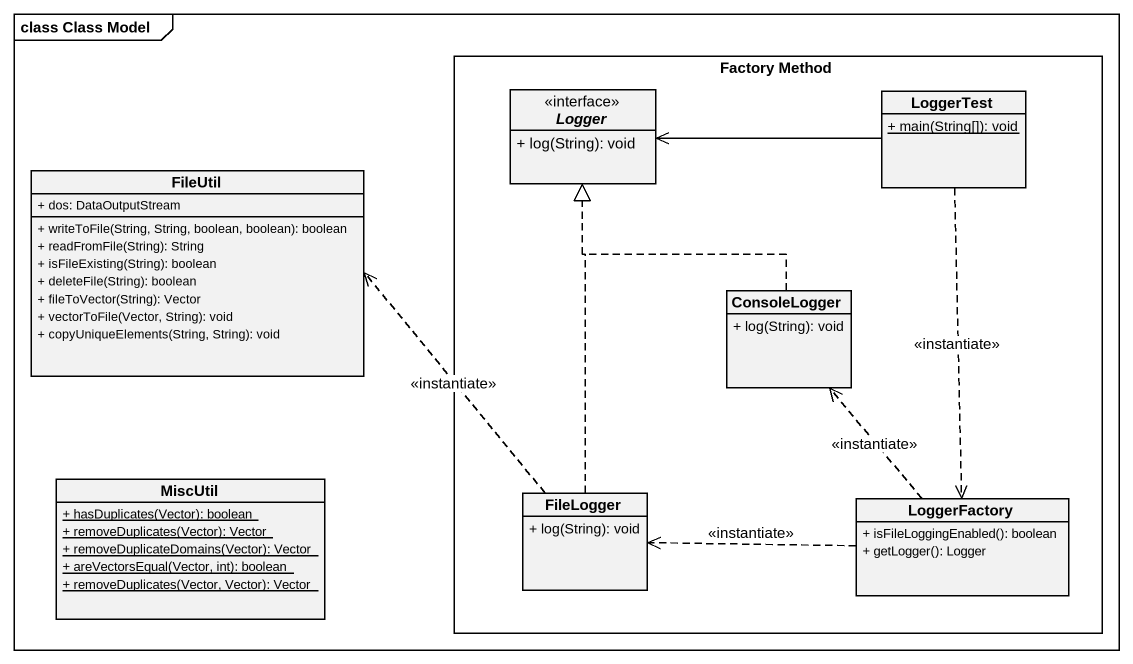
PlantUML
@startuml
mainframe class Class Model
hide circle
hide empty members
skinparam classAttributeIconSize 0
rectangle "Factory Method" as Factory_Method {
  interface Logger {
    + log(String): void
  }
  class LoggerTest {
    {static} + main(String[]): void
  }
  class ConsoleLogger {
    + log(String): void
  }
  class FileLogger {
    + log(String): void
  }
  class LoggerFactory {
    + isFileLoggingEnabled(): boolean
    + getLogger(): Logger
  }
}
class FileUtil {
  + dos: DataOutputStream
  + writeToFile(String, String, boolean, boolean): boolean
  + readFromFile(String): String
  + isFileExisting(String): boolean
  + deleteFile(String): boolean
  + fileToVector(String): Vector
  + vectorToFile(Vector, String): void
  + copyUniqueElements(String, String): void
}
class MiscUtil {
  {static} + hasDuplicates(Vector): boolean
  {static} + removeDuplicates(Vector): Vector
  {static} + removeDuplicateDomains(Vector): Vector
  {static} + areVectorsEqual(Vector, int): boolean
  {static} + removeDuplicates(Vector, Vector): Vector
}
LoggerTest -left-> Logger
LoggerTest ..> LoggerFactory : <<instantiate>>
ConsoleLogger .up.|> Logger
FileLogger .up.|> Logger
FileLogger .up.> FileUtil : <<instantiate>>
LoggerFactory .up.> ConsoleLogger : <<instantiate>>
LoggerFactory .left.> FileLogger : <<instantiate>>
@enduml
